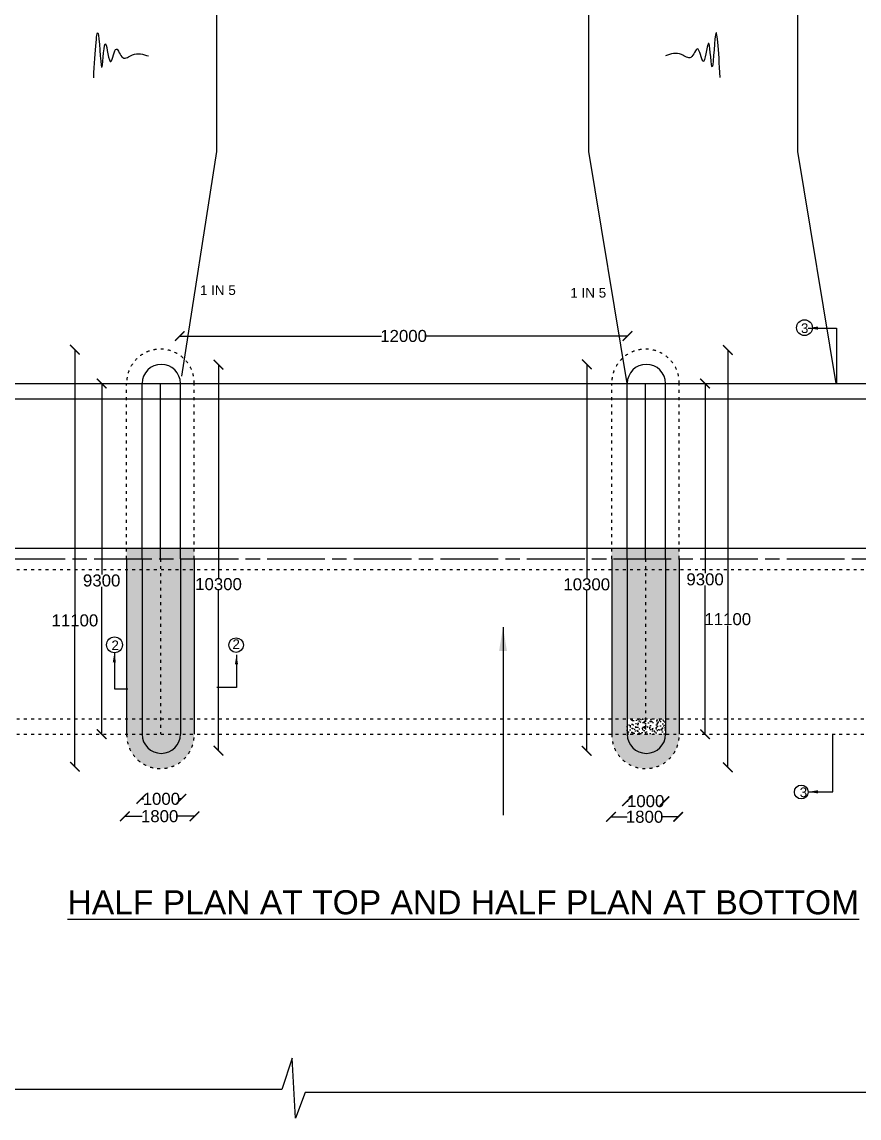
# Model space of a CAD drawing. Header units: millimetres. Extents: x 60706 to 78727, y 12317 to 23622.
# Drawn here: x 66084 to 69565, y 14794 to 19351 of the extents above; entities that cross this region are included whole.
import ezdxf

# ---------------------------------------------------------------- set-up
doc = ezdxf.new("R2010")
doc.units = ezdxf.units.MM
doc.header["$MEASUREMENT"] = 0
doc.linetypes.add('ACAD_ISO03W100', pattern=[30, 12, -18])
doc.linetypes.add('ACAD_ISO08W100', pattern=[36, 24, -3, 6, -3])
doc.layers.add('DRAWING', color=7, linetype='Continuous')
doc.layers.get('0').off()
doc.styles.get("Standard").update_dxf_attribs({"font": 'ARIAL_1.TTF'})
doc.dimstyles.get("Standard").update_dxf_attribs({"dimtxt": 50, "dimasz": 40, "dimexe": 0.18, "dimexo": 0.0625, "dimgap": 0.09, "dimtad": 0, "dimtih": 1, "dimtoh": 1, "dimdec": 0, "dimzin": 0, "dimdsep": 46, "dimtxsty": 'Standard', "dimblk": 'ARCHTICK', "dimcen": 0.05, "dimse1": 1, "dimse2": 1, "dimadec": 0, "dimazin": 0, "dimtfac": 1, "dimtdec": 0, "dimtofl": 0, "dimtmove": 0, "dimatfit": 3, "dimfxl": 0, "dimtolj": 1, "dimtzin": 0, "dimarcsym": 0})

# ---------------------------------------------------------------- blocks, each defined once
blk = doc.blocks.new('_ArchTick')
at = {"color": 0, "linetype": 'ByBlock', "const_width": 0.15}
blk.add_lwpolyline([(-0.5, -0.5), (0.5, 0.5)], dxfattribs=at)
blk = doc.blocks.new('*D432')
at = {"layer": 'Defpoints', "color": 0}
for p in [(69019, 17987), (69022.8, 17987), (69018.7, 16251.9)]:
    blk.add_point(p, dxfattribs=at)
at = {"layer": 'DRAWING', "color": 0, "lineweight": -2}
for p, q in [((69019, 17987), (69019, 16893.4)), ((69019, 16251.9), (69019, 16842.2))]:
    blk.add_line(p, q, dxfattribs=at)
at = {"layer": 'DRAWING', "color": 0, "lineweight": -2, "xscale": 40, "yscale": 40, "zscale": 40}
for p, rotation in [((69019, 17987), 90), ((69019, 16251.9), 270)]:
    blk.add_blockref('_ArchTick', p, dxfattribs=dict(at, rotation=rotation))
at = {"layer": 'DRAWING', "color": 0, "insert": (69019, 16867.8), "char_height": 50, "attachment_point": 5}
blk.add_mtext('\\A1;11100', dxfattribs=at)
blk = doc.blocks.new('*D433')
at = {"layer": 'Defpoints', "color": 0}
for p in [(68910, 17847.7), (68924.6, 17847.7), (68910, 16389.7)]:
    blk.add_point(p, dxfattribs=at)
at = {"layer": 'DRAWING', "color": 0, "lineweight": -2}
for p, q in [((68924.6, 17847.7), (68924.6, 17059)), ((68924.6, 16389.7), (68924.6, 17007.7))]:
    blk.add_line(p, q, dxfattribs=at)
at = {"layer": 'DRAWING', "color": 0, "lineweight": -2, "xscale": 40, "yscale": 40, "zscale": 40}
for p, rotation in [((68924.6, 17847.7), 90), ((68924.6, 16389.7), 270)]:
    blk.add_blockref('_ArchTick', p, dxfattribs=dict(at, rotation=rotation))
at = {"layer": 'DRAWING', "color": 0, "insert": (68924.6, 17033.3), "char_height": 50, "attachment_point": 5}
blk.add_mtext('\\A1;9300', dxfattribs=at)
blk = doc.blocks.new('*D434')
at = {"layer": 'Defpoints', "color": 0}
for p in [(68432.5, 17927.2), (68435.5, 17927.2), (68431.8, 16320.8)]:
    blk.add_point(p, dxfattribs=at)
at = {"layer": 'DRAWING', "color": 0, "lineweight": -2}
for p, q in [((68432.5, 17927.2), (68432.5, 17038.2)), ((68432.5, 16320.8), (68432.5, 16986.9))]:
    blk.add_line(p, q, dxfattribs=at)
at = {"layer": 'DRAWING', "color": 0, "lineweight": -2, "xscale": 40, "yscale": 40, "zscale": 40}
for p, rotation in [((68432.5, 17927.2), 90), ((68432.5, 16320.8), 270)]:
    blk.add_blockref('_ArchTick', p, dxfattribs=dict(at, rotation=rotation))
at = {"layer": 'DRAWING', "color": 0, "insert": (68432.5, 17012.5), "char_height": 50, "attachment_point": 5}
blk.add_mtext('\\A1;10300', dxfattribs=at)
blk = doc.blocks.new('*D435')
at = {"layer": 'Defpoints', "color": 0}
for p in [(66740.1, 18061.2), (66740.1, 18044.9), (68602.1, 18059.1)]:
    blk.add_point(p, dxfattribs=at)
at = {"layer": 'DRAWING', "color": 0, "lineweight": -2}
for p, q in [((66740.1, 18044.9), (67579.4, 18044.9)), ((68602.1, 18044.9), (67762.9, 18044.9))]:
    blk.add_line(p, q, dxfattribs=at)
at = {"layer": 'DRAWING', "color": 0, "lineweight": -2, "xscale": 40, "yscale": 40, "zscale": 40, "rotation": 180}
blk.add_blockref('_ArchTick', (66740.1, 18044.9), dxfattribs=at)
at = {"layer": 'DRAWING', "color": 0, "lineweight": -2, "xscale": 40, "yscale": 40, "zscale": 40}
blk.add_blockref('_ArchTick', (68602.1, 18044.9), dxfattribs=at)
at = {"layer": 'DRAWING', "color": 0, "insert": (67671.1, 18044.9), "char_height": 50, "attachment_point": 5}
blk.add_mtext('\\A1;12000', dxfattribs=at)
blk = doc.blocks.new('*D436')
at = {"layer": 'Defpoints', "color": 0}
for p in [(66901.6, 17925.8), (66903.6, 17925.8), (66899.4, 16321.9)]:
    blk.add_point(p, dxfattribs=at)
at = {"layer": 'DRAWING', "color": 0, "lineweight": -2}
for p, q in [((66901.6, 17925.8), (66901.6, 17039)), ((66901.6, 16321.9), (66901.6, 16987.8))]:
    blk.add_line(p, q, dxfattribs=at)
at = {"layer": 'DRAWING', "color": 0, "lineweight": -2, "xscale": 40, "yscale": 40, "zscale": 40}
for p, rotation in [((66901.6, 17925.8), 90), ((66901.6, 16321.9), 270)]:
    blk.add_blockref('_ArchTick', p, dxfattribs=dict(at, rotation=rotation))
at = {"layer": 'DRAWING', "color": 0, "insert": (66901.6, 17013.4), "char_height": 50, "attachment_point": 5}
blk.add_mtext('\\A1;10300', dxfattribs=at)
blk = doc.blocks.new('*D437')
at = {"layer": 'Defpoints', "color": 0}
for p in [(66415.8, 17847.7), (66420.9, 17847.7), (66404.5, 16389.7)]:
    blk.add_point(p, dxfattribs=at)
at = {"layer": 'DRAWING', "color": 0, "lineweight": -2}
for p, q in [((66415.8, 17847.7), (66415.8, 17054.3)), ((66415.8, 16389.7), (66415.8, 17003))]:
    blk.add_line(p, q, dxfattribs=at)
at = {"layer": 'DRAWING', "color": 0, "lineweight": -2, "xscale": 40, "yscale": 40, "zscale": 40}
for p, rotation in [((66415.8, 17847.7), 90), ((66415.8, 16389.7), 270)]:
    blk.add_blockref('_ArchTick', p, dxfattribs=dict(at, rotation=rotation))
at = {"layer": 'DRAWING', "color": 0, "insert": (66415.8, 17028.6), "char_height": 50, "attachment_point": 5}
blk.add_mtext('\\A1;9300', dxfattribs=at)
blk = doc.blocks.new('*D438')
at = {"layer": 'Defpoints', "color": 0}
for p in [(66304.5, 17988.4), (66308.6, 17988.4), (66310.6, 16254.6)]:
    blk.add_point(p, dxfattribs=at)
at = {"layer": 'DRAWING', "color": 0, "lineweight": -2}
for p, q in [((66304.5, 17988.4), (66304.5, 16888.3)), ((66304.5, 16254.6), (66304.5, 16837.1))]:
    blk.add_line(p, q, dxfattribs=at)
at = {"layer": 'DRAWING', "color": 0, "lineweight": -2, "xscale": 40, "yscale": 40, "zscale": 40}
for p, rotation in [((66304.5, 17988.4), 90), ((66304.5, 16254.6), 270)]:
    blk.add_blockref('_ArchTick', p, dxfattribs=dict(at, rotation=rotation))
at = {"layer": 'DRAWING', "color": 0, "insert": (66304.5, 16862.7), "char_height": 50, "attachment_point": 5}
blk.add_mtext('\\A1;11100', dxfattribs=at)
blk = doc.blocks.new('*D439')
at = {"layer": 'Defpoints', "color": 0}
for p in [(68599.4, 16116.4), (68755.9, 16119.9), (68755.9, 16111.6)]:
    blk.add_point(p, dxfattribs=at)
at = {"layer": 'DRAWING', "color": 0, "lineweight": -2}
for p, q in [((68599.4, 16111.6), (68605.3, 16111.6)), ((68755.9, 16111.6), (68749.9, 16111.6))]:
    blk.add_line(p, q, dxfattribs=at)
at = {"layer": 'DRAWING', "color": 0, "lineweight": -2, "xscale": 40, "yscale": 40, "zscale": 40, "rotation": 180}
blk.add_blockref('_ArchTick', (68599.4, 16111.6), dxfattribs=at)
at = {"layer": 'DRAWING', "color": 0, "lineweight": -2, "xscale": 40, "yscale": 40, "zscale": 40}
blk.add_blockref('_ArchTick', (68755.9, 16111.6), dxfattribs=at)
at = {"layer": 'DRAWING', "color": 0, "insert": (68677.6, 16111.6), "char_height": 50, "attachment_point": 5}
blk.add_mtext('\\A1;1000', dxfattribs=at)
blk = doc.blocks.new('*D441')
at = {"layer": 'Defpoints', "color": 0}
for p in [(68533, 16048.9), (68812.8, 16046.5), (68812.8, 16045.3)]:
    blk.add_point(p, dxfattribs=at)
at = {"layer": 'DRAWING', "color": 0, "lineweight": -2}
for p, q in [((68533, 16046.5), (68600.6, 16046.5)), ((68812.8, 16046.5), (68745.2, 16046.5))]:
    blk.add_line(p, q, dxfattribs=at)
at = {"layer": 'DRAWING', "color": 0, "lineweight": -2, "xscale": 40, "yscale": 40, "zscale": 40, "rotation": 180}
blk.add_blockref('_ArchTick', (68533, 16046.5), dxfattribs=at)
at = {"layer": 'DRAWING', "color": 0, "lineweight": -2, "xscale": 40, "yscale": 40, "zscale": 40}
blk.add_blockref('_ArchTick', (68812.8, 16046.5), dxfattribs=at)
at = {"layer": 'DRAWING', "color": 0, "insert": (68672.9, 16046.5), "char_height": 50, "attachment_point": 5}
blk.add_mtext('\\A1;1800', dxfattribs=at)
blk = doc.blocks.new('*D442')
at = {"layer": 'Defpoints', "color": 0}
for p in [(66581, 16119.9), (66747, 16121), (66747, 16119.9)]:
    blk.add_point(p, dxfattribs=at)
at = {"layer": 'DRAWING', "color": 0, "lineweight": -2}
for p, q in [((66581, 16121), (66591.7, 16121)), ((66747, 16121), (66736.3, 16121))]:
    blk.add_line(p, q, dxfattribs=at)
at = {"layer": 'DRAWING', "color": 0, "lineweight": -2, "xscale": 40, "yscale": 40, "zscale": 40, "rotation": 180}
blk.add_blockref('_ArchTick', (66581, 16121), dxfattribs=at)
at = {"layer": 'DRAWING', "color": 0, "lineweight": -2, "xscale": 40, "yscale": 40, "zscale": 40}
blk.add_blockref('_ArchTick', (66747, 16121), dxfattribs=at)
at = {"layer": 'DRAWING', "color": 0, "insert": (66664, 16121), "char_height": 50, "attachment_point": 5}
blk.add_mtext('\\A1;1000', dxfattribs=at)
blk = doc.blocks.new('*D443')
at = {"layer": 'Defpoints', "color": 0}
for p in [(66512, 16048.9), (66801.5, 16048.9), (66801.5, 16048.9)]:
    blk.add_point(p, dxfattribs=at)
at = {"layer": 'DRAWING', "color": 0, "lineweight": -2}
for p, q in [((66512, 16048.9), (66584.5, 16048.9)), ((66801.5, 16048.9), (66729.1, 16048.9))]:
    blk.add_line(p, q, dxfattribs=at)
at = {"layer": 'DRAWING', "color": 0, "lineweight": -2, "xscale": 40, "yscale": 40, "zscale": 40, "rotation": 180}
blk.add_blockref('_ArchTick', (66512, 16048.9), dxfattribs=at)
at = {"layer": 'DRAWING', "color": 0, "lineweight": -2, "xscale": 40, "yscale": 40, "zscale": 40}
blk.add_blockref('_ArchTick', (66801.5, 16048.9), dxfattribs=at)
at = {"layer": 'DRAWING', "color": 0, "insert": (66656.8, 16048.9), "char_height": 50, "attachment_point": 5}
blk.add_mtext('\\A1;1800', dxfattribs=at)

msp = doc.modelspace()

# ---------------------------------------------------------------- hatches: boundary and pattern name
at = {"layer": 'DRAWING'}
h = msp.add_hatch(dxfattribs=at)
h.set_pattern_fill('AR-CONC', color=256, scale=8, style=0)
h.set_pattern_definition([(50, (0, 0), (57.380815, -5.02017), [6, -66]), (355, (0, 0), (-11.100107, 60.17537), [4.8, -52.8]), (100.4514, (4.78, -0.42), (46.28075, 55.155163), [5.099215, -56.09137]), (46.1842, (0, 16), (85.379284, -13.24152), [9, -99]), (96.6356, (7.115, 14.9), (74.77302, 77.92943), [7.64882, -84.13704]), (351.1842, (0, 16), (74.77296, 77.92949), [7.2, -79.2]), (21, (8, 12), (47.752564, -32.20951), [6, -66]), (326, (8, 12), (19.465227, 58.012004), [4.8, -52.8]), (71.4514, (11.98, 9.316), (67.21781, 25.80244), [5.099215, -56.09137]), (37.5, (0, 0), (0.9727884, 26.6315083), [0, -52.16, 0, -53.6, 0, -53]), (7.5, (0, 0), (21.045563, 31.552937), [0, -30.56, 0, -50.96, 0, -20.2]), (327.5, (-17.84, 0), (42.705795, -1.80439), [0, -20, 0, -62.4, 0, -82.8]), (317.5, (-25.84, 0), (46.654894, 8.008399), [0, -26, 0, -41.44, 0, -58.8])])
h.paths.add_polyline_path([(66583.7, 17118.7), (66583.7, 17162.6), (66519.7, 17162.6), (66519.7, 17118.7), (66519.7, 17074.8), (66583.7, 17074.8)])
h.paths.add_polyline_path([(66583.7, 17074.8), (66519.7, 17074.8), (66519.7, 16453.4), (66583.7, 16453.4)])
h.paths.add_polyline_path([(66660.4, 17074.8), (66583.7, 17074.8), (66583.7, 16453.4), (66660.4, 16453.4)])
h.paths.add_polyline_path([(66743.4, 17074.8), (66660.4, 17074.8), (66660.4, 16453.4), (66743.4, 16453.4)])
h.paths.add_polyline_path([(66800.5, 17074.8), (66743.4, 17074.8), (66743.4, 16453.4), (66800.5, 16453.4)])
h.paths.add_polyline_path([(66660.4, 16453.4), (66519.7, 16453.4), (66519.7, 16389.7), (66660.4, 16389.7)])
h.paths.add_polyline_path([(66743.4, 16453.4), (66660.4, 16453.4), (66660.4, 16389.7), (66743.4, 16389.7)])
h.paths.add_polyline_path([(66800.5, 16453.4), (66743.4, 16453.4), (66743.4, 16390.5, -0.002288), (66743.4, 16389.7), (66800.5, 16389.7)])
h.paths.add_polyline_path([(66743.4, 16389.7), (66583.7, 16389.7, 0.995434)], flags=17)
h.paths.add_polyline_path([(66583.7, 16389.7), (66519.7, 16389.7, 1.017623), (66800.5, 16389.7), (66743.4, 16389.7, -0.995434)])
h.paths.add_polyline_path([(66660.4, 17118.7), (66660.4, 17162.6), (66583.7, 17162.6), (66583.7, 17118.7), (66583.7, 17074.8), (66660.4, 17074.8)])
h.paths.add_polyline_path([(66743.4, 17118.7), (66743.4, 17162.6), (66660.4, 17162.6), (66660.4, 17118.7), (66660.4, 17074.8), (66743.4, 17074.8)])
h.paths.add_polyline_path([(66800.5, 17118.7), (66800.5, 17162.6), (66743.4, 17162.6), (66743.4, 17118.7), (66743.4, 17074.8), (66800.5, 17074.8)])
h.paths.add_polyline_path([(68600.6, 17118.7), (68600.6, 17162.6), (68536.6, 17162.6), (68536.6, 17118.7), (68536.6, 17074.8), (68600.6, 17074.8)])
h.paths.add_polyline_path([(68677.3, 17118.7), (68677.3, 17162.6), (68600.6, 17162.6), (68600.6, 17118.7), (68600.6, 17074.8), (68677.3, 17074.8)])
h.paths.add_polyline_path([(68760.3, 17118.7), (68760.3, 17162.6), (68677.3, 17162.6), (68677.3, 17118.7), (68677.3, 17074.8), (68760.3, 17074.8)])
h.paths.add_polyline_path([(68817.4, 17118.7), (68817.4, 17162.6), (68760.3, 17162.6), (68760.3, 17118.7), (68760.3, 17074.8), (68817.4, 17074.8)])
h.paths.add_polyline_path([(68600.6, 17074.8), (68536.6, 17074.8), (68536.6, 16453.4), (68600.6, 16453.4)])
h.paths.add_polyline_path([(68677.3, 17074.8), (68600.6, 17074.8), (68600.6, 16453.4), (68677.3, 16453.4)])
h.paths.add_polyline_path([(68760.3, 17074.8), (68677.3, 17074.8), (68677.3, 16453.4), (68760.3, 16453.4)])
h.paths.add_polyline_path([(68817.4, 17074.8), (68760.3, 17074.8), (68760.3, 16453.4), (68817.4, 16453.4)])
h.paths.add_polyline_path([(68760.3, 16389.7), (68600.6, 16389.7, 0.995434)], flags=17)
h.paths.add_polyline_path([(68677.3, 16453.4), (68600.6, 16453.4), (68600.6, 16389.7), (68677.3, 16389.7)], flags=17)
h.paths.add_polyline_path([(68677.3, 16453.4), (68536.6, 16453.4), (68536.6, 16389.7), (68677.3, 16389.7)])
h.paths.add_polyline_path([(68817.4, 16453.4), (68760.3, 16453.4), (68760.3, 16390.5, -0.002288), (68760.3, 16389.7), (68817.4, 16389.7)])
h.paths.add_polyline_path([(68817.4, 16389.7), (68760.3, 16389.7, -0.995434), (68600.6, 16389.7), (68536.6, 16389.7, 1.017623)])
h = msp.add_hatch(dxfattribs=at)
h.set_pattern_fill('AR-CONC', color=256, scale=5, style=0)
h.set_pattern_definition([(50, (0, 0), (35.863009, -3.137607), [3.75, -41.25]), (355, (0, 0), (-6.937567, 37.609607), [3, -33]), (100.4514, (2.99, -0.26), (28.925469, 34.471977), [3.18701, -35.057106]), (46.1842, (0, 10), (53.362052, -8.27595), [5.625, -61.875]), (96.6356, (4.447, 9.31), (46.733135, 48.705894), [4.780514, -52.58565]), (351.1842, (0, 10), (46.733097, 48.70593), [4.5, -49.5]), (21, (5, 7.5), (29.845353, -20.130945), [3.75, -41.25]), (326, (5, 7.5), (12.165767, 36.257502), [3, -33]), (71.4514, (7.487, 5.822), (42.011131, 16.126525), [3.18701, -35.057106]), (37.5, (0, 0), (0.6079928, 16.6446927), [0, -32.6, 0, -33.5, 0, -33.125]), (7.5, (0, 0), (13.153477, 19.7205856), [0, -19.1, 0, -31.85, 0, -12.625]), (327.5, (-11.15, 0), (26.6911218, -1.1277436), [0, -12.5, 0, -39, 0, -51.75]), (317.5, (-16.15, 0), (29.1593085, 5.005249), [0, -16.25, 0, -25.9, 0, -36.75])])
h.paths.add_polyline_path([(68677.3, 16453.4), (68600.6, 16453.4), (68600.6, 16389.7), (68677.3, 16389.7)])
h.paths.add_polyline_path([(68760.3, 16453.4), (68677.3, 16453.4), (68677.3, 16389.7), (68760.3, 16389.7)])

# ---------------------------------------------------------------- linework, layer by layer
for points in [[(66749.3, 17878.3), (66894.9, 18812.1), (66895.8, 20435.6)], [(68600.6, 17847.7), (68440.9, 18812.1), (68441.9, 20435.6)], [(69469.8, 17847.7), (69310.2, 18812.1), (69311.1, 20435.6)], [(64652.8, 17847.7), (70686.8, 17847.7)], [(66583.7, 17118.7), (66583.7, 17847.7)], [(66660.4, 17118.7), (66660.4, 17847.7)], [(66743.4, 17118.7), (66743.4, 17847.7)], [(68600.6, 17118.7), (68600.6, 17847.7)], [(68677.3, 17118.7), (68677.3, 17847.7)], [(68760.3, 17118.7), (68760.3, 17847.7)], [(64652.8, 17783.9), (70686.8, 17783.9)], [(64652.8, 17162.6), (70686.8, 17162.6)], [(74381.8, 14904.6), (70119.1, 14904.6), (70079.1, 14795.1), (70002.7, 15036.2), (69952.4, 14900.9), (67261.5, 14900.9), (67221.3, 14794.4), (67207.3, 15043.4), (67165.5, 14913.5), (64659.3, 14913.5), (64630.1, 14819.1), (64562.1, 15016.2), (64523.2, 14912.3), (61129.4, 14912.3), (61129.4, 17118.7)], [(66519.7, 17118.7), (66519.7, 16389.7)], [(66583.7, 17118.7), (66583.7, 16389.7)], [(66743.4, 17118.7), (66743.4, 16389.7)], [(66800.5, 17118.7), (66800.5, 16389.7)], [(68536.6, 17118.7), (68536.6, 16389.7)], [(68600.6, 17118.7), (68600.6, 16389.7)], [(68760.3, 17118.7), (68760.3, 16389.7)], [(68817.4, 17118.7), (68817.4, 16389.7)]]:
    msp.add_lwpolyline(points, dxfattribs=at)
at = {"layer": 'DRAWING', "linetype": 'ACAD_ISO03W100'}
for points in [[(66519.7, 17118.7), (66519.7, 17847.7)], [(66800.5, 17118.7), (66800.5, 17847.7)], [(68536.6, 17118.7), (68536.6, 17847.7)], [(68817.4, 17118.7), (68817.4, 17847.7)], [(66660.4, 17118.7), (66660.4, 16389.7)], [(68677.3, 17118.7), (68677.3, 16389.7)], [(64652.8, 17074.8), (70686.8, 17074.8)], [(64652.8, 16453.4), (70686.8, 16453.4)], [(64652.8, 16389.7), (70686.8, 16389.7)]]:
    msp.add_lwpolyline(points, dxfattribs=at)
at = {"layer": 'DRAWING'}
for centre, radius in [((69337.9, 18079.5), 32.8), ((66469.3, 16761.4), 33), ((66974.7, 16760.1), 30.3), ((69324.5, 16149.7), 28.7)]:
    msp.add_circle(centre, radius, dxfattribs=at)
at = {"layer": 'DRAWING', "linetype": 'ACAD_ISO03W100'}
for centre, start, end in [((66660.1, 17850.1), 358.9991, 181.0009), ((68677, 17850.1), 358.9991, 181.0009), ((66660.1, 16387.3), 178.9991, 1.0009), ((68677, 16387.3), 178.9991, 1.0009)]:
    msp.add_arc(centre, 140.4, start, end, dxfattribs=at)
at = {"layer": 'DRAWING'}
for centre, start, end in [((66663.5, 17847.3), 0.2622, 179.7378), ((68680.5, 17847.3), 0.2622, 179.7378), ((66663.5, 16390.1), 180.2622, 359.7378), ((68680.5, 16390.1), 180.2622, 359.7378)]:
    msp.add_arc(centre, 79.9, start, end, dxfattribs=at)
for points in [[(66382.6, 19118.3), (66402.4, 19294.8), (66417.6, 19163.9), (66432.2, 19260.1), (66454.3, 19185.4), (66477.2, 19237.9), (66504.2, 19202), (66543.7, 19213.7), (66610.1, 19208.9)], [(68987.5, 19119.5), (68967.7, 19296), (68952.4, 19165.2), (68937.9, 19261.3), (68915.7, 19186.6), (68892.9, 19239.2), (68865.9, 19203.2), (68826.4, 19215), (68759.9, 19210.1)]]:
    msp.add_spline(points, degree=3, dxfattribs=at)

# ---------------------------------------------------------------- texts
for s, p in [('1 IN 5', (66824.4, 18215.5)), ('1 IN 5', (68364.4, 18204.7)), ('3', (69323.1, 18057.4)), ('2', (66456.4, 16739.3)), ('2', (66959.4, 16744.1)), ('3', (69318, 16128.4))]:
    msp.add_text(s, height=40, dxfattribs=at).set_placement(p)
at = {"layer": 'DRAWING', "insert": (66274, 15741.4), "char_height": 100, "width": 4694.872, "attachment_point": 1}
msp.add_mtext('{\\LHALF PLAN AT TOP AND HALF PLAN AT BOTTOM}', dxfattribs=at)

# ---------------------------------------------------------------- dimensions: what is measured, and where the dimension line sits
at = {"layer": 'DRAWING'}
for base, p1, p2, text, picture, middle in [((66740.1, 18044.9), (68602.1, 18059.1), (66740.1, 18061.2), '12000', '*D435', (67671.1, 18044.9)), ((66747, 16121), (66581, 16119.9), (66747, 16119.9), '1000', '*D442', (66664, 16121)), ((68755.9, 16111.6), (68599.4, 16116.4), (68755.9, 16119.9), '1000', '*D439', (68677.6, 16111.6)), ((66801.5, 16048.9), (66512, 16048.9), (66801.5, 16048.9), '1800', '*D443', (66656.8, 16048.9)), ((68812.8, 16046.5), (68533, 16048.9), (68812.8, 16045.3), '1800', '*D441', (68672.9, 16046.5))]:
    dim = msp.add_linear_dim(base=base, p1=p1, p2=p2, text=text, dimstyle='Standard', dxfattribs=at)
    dim.commit()
    dim.dimension.update_dxf_attribs({"geometry": picture, "text_midpoint": middle})
for base, p1, p2, text, picture, middle in [((66304.5, 17988.4), (66310.6, 16254.6), (66308.6, 17988.4), '11100', '*D438', (66304.5, 16862.7)), ((69019, 17987), (69018.7, 16251.9), (69022.8, 17987), '11100', '*D432', (69019, 16867.8)), ((66901.6, 17925.8), (66899.4, 16321.9), (66903.6, 17925.8), '10300', '*D436', (66901.6, 17013.4)), ((68432.5, 17927.2), (68431.8, 16320.8), (68435.5, 17927.2), '10300', '*D434', (68432.5, 17012.5)), ((66415.8, 17847.7), (66404.5, 16389.7), (66420.9, 17847.7), '9300', '*D437', (66415.8, 17028.6)), ((68924.6, 17847.7), (68910, 16389.7), (68910, 17847.7), '9300', '*D433', (68924.6, 17033.3))]:
    dim = msp.add_linear_dim(base=base, p1=p1, p2=p2, angle=90, text=text, dimstyle='Standard', dxfattribs=at)
    dim.commit()
    dim.dimension.update_dxf_attribs({"geometry": picture, "text_midpoint": middle, "dimtype": 160})

# ---------------------------------------------------------------- leaders
for points, override in [([(69353.7, 18077.8), (69471, 18077.8), (69471, 17847)], {"dimgap": 0.09, "dimtad": 0}), ([(68084.5, 16835.1), (68084.5, 16054)], {"dimasz": 100, "dimgap": 0.09, "dimtad": 0}), ([(66468.5, 16728.3), (66468.5, 16578.6), (66524.6, 16578.6)], {"dimgap": 0.09, "dimtad": 0}), ([(66976.3, 16720.3), (66976.3, 16584.7), (66894.8, 16584.7)], {"dimgap": 0.09, "dimtad": 0}), ([(69353.9, 16150.4), (69455.4, 16150.4), (69455.4, 16388.3)], {"dimgap": 0.09, "dimtad": 0})]:
    msp.add_leader(points, dimstyle='Standard', override=override, dxfattribs=at)
at = {"layer": 'DRAWING', "linetype": 'ACAD_ISO08W100', "ltscale": 10}
msp.add_leader([(60984.2, 17345.4), (60984.2, 17118.7), (74264.6, 17118.7)], dimstyle='Standard', override={"dimgap": 0.09, "dimtad": 0}, dxfattribs=at)

doc.saveas('drawing.dxf')
